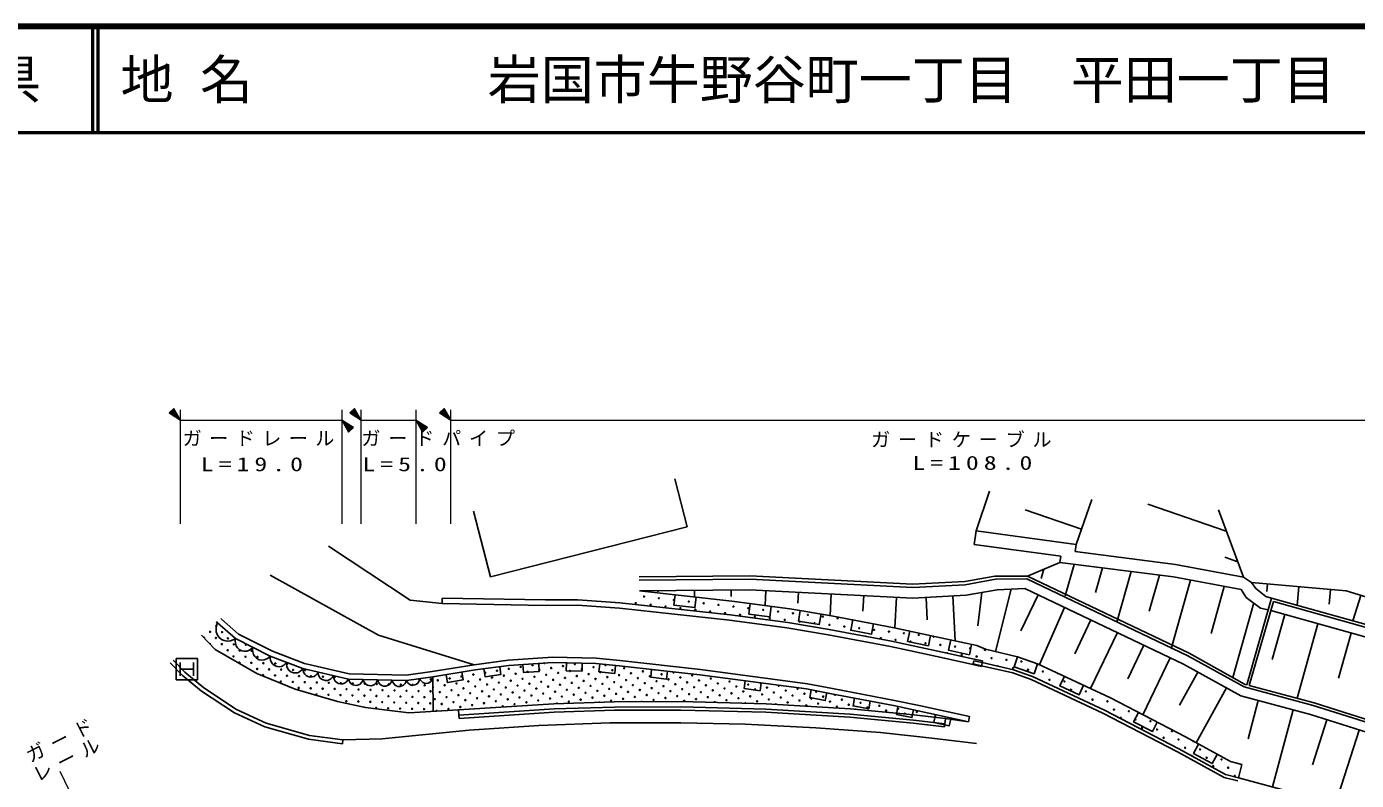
# Model space of a CAD drawing. Units: millimetres, scale not verified. Extents: x 40000 to 680000, y 20000 to 380000.
# Drawn here: x 361518 to 486978, y 308823 to 380000 of the extents above; entities that cross this region are included whole.
import ezdxf
from ezdxf.enums import TextEntityAlignment as Align

# ---------------------------------------------------------------- set-up
doc = ezdxf.new("R2010")
doc.units = ezdxf.units.MM
doc.header["$LTSCALE"] = 1000
for name, color, linetype, lineweight in [('M-BGD', 7, 'Continuous', 25), ('M-BGD-HTXT', 7, 'Continuous', 13), ('M-TTL', 2, 'Continuous', 140), ('M-TTL-LINE', 7, 'Continuous', 50)]:
    doc.layers.add(name, color=color, linetype=linetype, lineweight=lineweight)
doc.layers.add('M-TTL-TXT', color=7, linetype='Continuous')
doc.styles.add('ＭＳ ゴシック', font='')
doc.styles.get('ＭＳ ゴシック').set_extended_font_data('MS Gothic')

# ---------------------------------------------------------------- blocks, each defined once
blk = doc.blocks.new('BUHIN681')
at = {"color": 7, "linetype": 'Continuous', "lineweight": 25}
for p, q in [((-792, -392), (-392, 792)), ((592, -200), (-592, 200)), ((392, -792), (792, 392))]:
    blk.add_line(p, q, dxfattribs=at)
blk.add_lwpolyline([(1267, 627), (627, -1267), (-1267, -627), (-627, 1267)], close=True, dxfattribs=at)
blk = doc.blocks.new('BUHIN1161')
at = {"color": 7, "linetype": 'Continuous', "lineweight": 25}
blk.add_lwpolyline([(642, -655), (744, -458), (795, -254), (814, 15), (751, 236), (650, 438), (451, 641), (251, 746), (31, 813), (-238, 800), (-440, 750), (-642, 655)], dxfattribs=at)
blk = doc.blocks.new('BUHIN1171')
at = {"color": 7, "linetype": 'Continuous', "lineweight": 25}
blk.add_lwpolyline([(633, -527), (706, -342), (733, -155), (726, 87), (650, 279), (540, 450), (344, 613), (156, 689), (-46, 729), (-286, 693), (-461, 630), (-633, 527)], dxfattribs=at)
blk = doc.blocks.new('BUHIN1181')
at = {"color": 7, "linetype": 'Continuous', "lineweight": 25}
blk.add_lwpolyline([(629, -385), (671, -212), (670, -43), (632, 171), (540, 331), (421, 469), (226, 588), (49, 632), (-135, 641), (-343, 578), (-490, 499), (-629, 385)], dxfattribs=at)
blk = doc.blocks.new('BUHIN1191')
at = {"color": 7, "linetype": 'Continuous', "lineweight": 25}
blk.add_lwpolyline([(641, -235), (647, -70), (616, 84), (543, 270), (430, 399), (297, 502), (98, 575), (-70, 582), (-240, 557), (-416, 462), (-536, 363), (-641, 235)], dxfattribs=at)
blk = doc.blocks.new('BUHIN1201')
at = {"color": 7, "linetype": 'Continuous', "lineweight": 25}
blk.add_lwpolyline([(618, -117), (599, 34), (547, 168), (453, 327), (331, 427), (194, 501), (3, 537), (-151, 518), (-301, 470), (-447, 357), (-541, 250), (-618, 117)], dxfattribs=at)
blk = doc.blocks.new('BUHIN562')
at = {"color": 7, "linetype": 'Continuous', "lineweight": 13}
for points in [[(0, 0), (237, -1267), (805, -1006)], [(107, -233), (687, -974), (289, -1156)], [(159, -347), (625, -951), (313, -1094)], [(212, -463), (563, -928), (336, -1032)], [(264, -577), (501, -905), (359, -970)]]:
    blk.add_lwpolyline(points, close=True, dxfattribs=at)
for points in [[(53, -116), (749, -997), (266, -1219), (55, -119)], [(410, -895), (318, -693), (439, -882), (382, -908), (318, -693)]]:
    blk.add_lwpolyline(points, dxfattribs=at)
blk = doc.blocks.new('BUHIN572')
at = {"color": 7, "linetype": 'Continuous', "lineweight": 13}
for points in [[(0, 0), (-237, 1267), (-805, 1006)], [(-107, 233), (-687, 974), (-289, 1156)], [(-159, 347), (-625, 951), (-313, 1094)], [(-212, 463), (-563, 928), (-336, 1032)], [(-264, 577), (-501, 905), (-359, 970)]]:
    blk.add_lwpolyline(points, close=True, dxfattribs=at)
for points in [[(-53, 116), (-749, 997), (-266, 1219), (-55, 119)], [(-410, 895), (-318, 693), (-439, 882), (-382, 908), (-318, 693)]]:
    blk.add_lwpolyline(points, dxfattribs=at)

msp = doc.modelspace()

# ---------------------------------------------------------------- linework, layer by layer
at = {"layer": 'M-BGD'}
for p, q in [((422676, 337288), (423829, 332762)), ((451091, 332398), (452360, 336147)), ((462011, 335350), (460543, 331106)), ((405270, 328036), (403687, 334255)), ((461038, 332537), (455721, 334377)), ((474706, 332355), (467313, 334912)), ((476317, 328022), (473960, 334364)), ((423829, 332762), (405270, 328036)), ((451091, 332398), (450915, 331110)), ((451091, 332398), (460543, 331106)), ((390001, 330929), (397694, 325850)), ((450915, 331110), (459086, 329993)), ((459008, 329395), (459086, 329993)), ((460543, 331106), (460453, 330422)), ((460453, 330422), (469921, 329220)), ((459008, 329395), (455938, 328114)), ((457473, 328755), (457229, 327883)), ((459008, 329395), (469735, 328034)), ((460349, 329225), (459513, 326238)), ((463030, 328885), (462378, 326554)), ((469921, 329220), (476317, 328022)), ((475780, 329466), (474563, 329887)), ((394721, 322541), (384502, 328199)), ((419319, 328038), (429758, 328127)), ((419322, 327738), (429751, 327827)), ((429751, 327827), (445117, 327041)), ((429758, 328127), (445117, 327342)), ((445117, 327342), (450023, 327596)), ((450023, 327596), (452865, 328111)), ((450058, 327297), (452919, 327816)), ((455938, 328114), (452865, 328111)), ((455887, 327861), (452919, 327816)), ((471074, 320601), (455887, 327861)), ((471188, 320823), (455938, 328114)), ((465712, 328545), (464373, 323760)), ((468394, 328204), (467440, 324795)), ((471325, 327736), (469505, 321234)), ((469735, 328034), (476096, 326842)), ((476317, 328022), (477096, 327506)), ((477096, 327506), (477475, 326935)), ((477096, 327506), (486006, 326721)), ((419330, 326738), (429730, 326827)), ((419330, 326738), (428048, 325758)), ((421063, 326753), (421064, 326627)), ((424530, 326783), (424535, 326153)), ((427997, 326812), (428002, 326183)), ((445117, 326040), (429730, 326827)), ((431269, 326748), (431196, 325333)), ((434346, 326591), (434294, 325574)), ((437424, 326434), (437319, 324381)), ((440501, 326276), (440425, 324795)), ((445117, 327041), (450058, 327297)), ((445117, 326040), (450173, 326302)), ((448909, 326237), (449128, 322006)), ((453097, 326832), (450173, 326302)), ((451635, 326567), (451252, 323411)), ((454400, 326892), (452926, 320987)), ((453097, 326832), (455703, 326952)), ((456949, 326356), (455322, 322952)), ((455703, 326952), (470661, 319801)), ((474506, 327140), (473266, 322710)), ((476589, 326100), (476096, 326842)), ((477475, 326935), (478445, 326204)), ((478445, 326204), (478963, 326031)), ((478581, 327375), (478518, 326666)), ((481551, 327114), (481396, 325350)), ((484521, 326852), (484399, 325460)), ((486006, 326721), (494306, 324186)), ((487390, 326298), (486651, 323879)), ((397694, 325850), (400726, 325525)), ((400735, 326045), (400726, 325525)), ((410468, 325350), (400726, 325525)), ((410467, 325870), (400735, 326045)), ((410467, 325870), (413512, 325877)), ((410468, 325350), (413494, 325357)), ((413494, 325357), (417449, 325077)), ((413512, 325877), (417495, 325595)), ((417449, 325077), (427828, 323951)), ((417495, 325595), (427891, 324467)), ((428048, 325758), (433519, 325020)), ((433519, 325020), (437450, 324359)), ((443578, 326119), (443431, 323229)), ((446381, 326106), (446491, 323978)), ((459442, 325164), (457065, 319763)), ((477287, 325575), (475315, 318534)), ((477926, 325093), (476589, 326100)), ((479141, 325722), (476875, 317777)), ((478653, 324924), (477926, 325093)), ((478653, 324924), (478963, 326031)), ((478963, 326031), (491516, 322517)), ((479141, 325722), (491443, 322278)), ((379457, 323784), (379543, 323690)), ((379543, 323690), (381240, 322221)), ((379893, 324049), (379834, 324114)), ((381521, 322639), (379893, 324049)), ((427828, 323951), (433247, 323220)), ((427891, 324467), (433325, 323734)), ((433325, 323734), (437221, 323079)), ((437450, 324359), (443365, 323243)), ((461935, 323972), (460414, 320790)), ((478653, 324924), (476633, 317841)), ((478894, 324856), (491182, 321417)), ((480219, 324485), (479031, 320242)), ((379299, 321180), (378024, 322530)), ((384714, 321018), (381521, 322639)), ((403751, 319743), (394721, 322541)), ((433247, 323220), (437130, 322567)), ((437130, 322567), (443007, 321459)), ((437221, 323079), (443109, 321968)), ((443365, 323243), (448222, 322206)), ((464428, 322780), (461901, 317495)), ((483352, 323609), (481383, 316577)), ((486484, 322732), (485297, 318491)), ((383250, 318910), (379299, 321180)), ((381240, 322221), (384511, 320561)), ((443007, 321459), (447829, 320429)), ((443109, 321968), (447941, 320937)), ((448222, 322206), (451181, 321552)), ((451181, 321552), (451974, 321208)), ((451974, 321208), (454996, 320507)), ((466921, 321589), (465403, 318412)), ((375052, 319930), (376177, 318792)), ((375339, 320181), (376447, 319059)), ((384511, 320561), (387583, 319375)), ((387729, 319855), (384714, 321018)), ((406953, 320175), (403751, 319743)), ((411154, 320446), (406953, 320175)), ((411166, 319946), (407003, 319677)), ((415257, 320368), (411154, 320446)), ((415227, 319869), (411166, 319946)), ((417487, 320140), (415257, 320368)), ((425086, 319296), (417487, 320140)), ((447829, 320429), (450788, 319775)), ((447941, 320937), (450900, 320283)), ((450812, 319836), (450875, 320120)), ((450875, 320120), (451680, 319942)), ((451715, 320102), (450900, 320283)), ((451715, 320102), (451603, 319594)), ((451680, 319942), (454633, 319257)), ((454996, 320507), (456904, 319839)), ((469414, 320397), (466843, 315017)), ((476404, 317644), (471074, 320601)), ((476498, 317878), (471188, 320823)), ((376204, 318767), (378021, 317250)), ((376447, 319059), (378249, 317555)), ((386858, 317429), (383250, 318910)), ((387583, 319375), (391900, 318394)), ((391962, 318893), (387729, 319855)), ((397333, 318758), (391962, 318893)), ((399784, 319098), (397333, 318758)), ((403751, 319743), (399784, 319098)), ((403825, 319249), (399853, 318603)), ((407003, 319677), (403825, 319249)), ((417436, 319643), (415227, 319869)), ((425025, 318799), (417436, 319643)), ((435111, 317464), (425025, 318799)), ((435192, 317958), (425086, 319296)), ((450788, 319775), (451603, 319594)), ((451617, 319658), (450812, 319836)), ((451612, 319649), (454549, 318969)), ((454549, 318969), (456298, 318356)), ((454633, 319257), (456412, 318634)), ((456904, 319839), (463774, 316616)), ((472012, 319051), (470275, 315920)), ((476064, 316803), (470661, 319801)), ((378249, 317555), (381309, 315531)), ((390850, 316271), (386858, 317429)), ((391900, 318394), (397361, 318257)), ((399853, 318603), (397361, 318257)), ((399853, 318603), (399871, 315347)), ((437441, 317008), (435111, 317464)), ((437537, 317499), (435192, 317958)), ((443394, 316373), (437537, 317499)), ((456298, 318356), (463065, 315181)), ((456412, 318634), (463198, 315450)), ((474713, 317552), (471845, 312383)), ((482912, 315911), (476404, 317644)), ((476633, 317841), (476498, 317878)), ((482982, 316151), (476875, 317777)), ((378021, 317250), (381124, 315198)), ((393478, 315717), (390850, 316271)), ((416959, 316241), (411263, 316070)), ((423264, 316271), (416959, 316241)), ((431279, 316060), (423264, 316271)), ((443300, 315882), (437441, 317008)), ((445728, 315884), (443394, 316373)), ((463774, 316616), (470838, 312936)), ((482659, 315047), (476064, 316803)), ((477713, 316364), (476752, 312756)), ((381124, 315198), (383994, 313884)), ((381309, 315531), (384126, 314241)), ((397584, 315220), (393478, 315717)), ((402276, 315480), (397584, 315220)), ((411263, 316070), (402276, 315480)), ((402309, 314981), (402276, 315480)), ((411287, 315571), (402309, 314981)), ((402329, 314682), (402309, 314981)), ((411301, 315271), (402329, 314682)), ((416968, 315741), (411287, 315571)), ((416973, 315441), (411301, 315271)), ((423258, 315771), (416968, 315741)), ((423255, 315471), (416973, 315441)), ((431245, 315260), (423255, 315471)), ((431258, 315560), (423258, 315771)), ((439178, 314781), (431245, 315260)), ((439202, 315080), (431258, 315560)), ((439240, 315579), (431279, 316060)), ((445184, 314519), (439202, 315080)), ((445236, 315016), (439240, 315579)), ((445626, 315394), (443300, 315882)), ((448220, 314665), (445236, 315016)), ((450368, 314361), (445626, 315394)), ((450475, 314849), (445728, 315884)), ((463065, 315181), (470084, 311525)), ((463198, 315450), (470225, 311790)), ((481010, 315486), (479072, 308208)), ((504083, 308207), (482659, 315047)), ((504361, 309063), (482912, 315911)), ((504439, 309300), (482982, 316151)), ((383994, 313884), (388118, 312707)), ((384126, 314241), (388195, 313080)), ((403272, 313571), (409840, 314005)), ((409840, 314005), (416545, 314247)), ((416545, 314247), (423230, 314267)), ((423230, 314267), (429313, 314143)), ((429313, 314143), (435989, 313779)), ((435989, 313779), (442080, 313336)), ((445152, 314221), (439178, 314781)), ((448126, 313870), (445152, 314221)), ((448162, 314168), (445184, 314519)), ((448220, 314665), (448126, 313870)), ((450368, 314361), (448220, 314665)), ((450475, 314849), (450368, 314361)), ((484189, 314558), (482826, 310288)), ((388118, 312707), (391332, 312289)), ((388195, 313080), (391353, 312670)), ((391353, 312670), (391332, 312289)), ((391353, 312670), (395060, 312746)), ((395060, 312746), (403272, 313571)), ((442080, 313336), (446910, 312820)), ((446910, 312820), (451142, 312317)), ((470838, 312936), (475096, 310598)), ((487250, 313581), (485020, 306598)), ((470084, 311525), (474511, 309094)), ((470225, 311790), (474621, 309376)), ((475096, 310598), (476161, 310338)), ((476161, 310338), (475852, 309075)), ((474511, 309094), (475781, 308784)), ((474621, 309376), (475852, 309075)), ((475852, 309075), (484849, 306652))]:
    msp.add_line(p, q, dxfattribs=at)
for points in [[(422695, 326360), (422583, 325366), (424571, 325143), (424683, 326136)], [(429793, 325523), (429659, 324532), (431641, 324264), (431775, 325255)], [(379543, 323690), (379438, 323440), (379396, 323186), (379400, 322856), (379499, 322593), (379643, 322357), (379906, 322129), (380160, 322020), (380435, 321960), (380762, 322003), (381003, 322084), (381240, 322221)], [(379457, 323784), (379450, 323771), (379446, 323757), (379444, 323738), (379447, 323723), (379454, 323709), (379467, 323694), (379481, 323686), (379496, 323681), (379515, 323681), (379529, 323684), (379543, 323690)], [(434498, 324855), (434332, 323869), (436305, 323538), (436471, 324524)], [(439457, 323980), (439272, 322997), (441237, 322626), (441423, 323608)], [(444848, 322926), (444640, 321948), (446596, 321531), (446804, 322509)], [(448725, 322095), (448509, 321119), (450462, 320687), (450678, 321663)], [(455006, 320504), (454676, 319560), (456563, 318899), (456894, 319842)], [(401099, 318805), (401219, 318065), (402699, 318306), (402579, 319046)], [(404671, 319363), (404771, 318619), (406257, 318820), (406157, 319563)], [(408336, 319763), (408384, 319015), (409881, 319111), (409833, 319860)], [(412446, 319921), (412432, 319172), (413932, 319143), (413946, 319893)], [(415585, 319832), (415509, 319086), (417001, 318933), (417078, 319680)], [(420485, 319304), (420402, 318559), (421893, 318393), (421976, 319138)], [(429325, 318230), (429226, 317487), (430713, 317290), (430812, 318033)], [(459434, 318652), (459009, 317747), (460820, 316897), (461245, 317803)], [(435540, 317380), (435396, 316644), (436868, 316356), (437012, 317092)], [(439634, 316586), (439492, 315850), (440965, 315567), (441107, 316303)], [(443728, 315792), (443575, 315058), (445043, 314750), (445197, 315484)], [(447264, 315037), (447104, 314304), (448570, 313985), (448730, 314718)], [(466419, 315238), (465957, 314351), (467731, 313427), (468193, 314314)], [(472091, 312249), (471609, 311372), (473363, 310409), (473844, 311286)]]:
    msp.add_lwpolyline(points, dxfattribs=at)
for centre in [(419771, 326185), (418990, 325562), (420395, 325404), (421177, 326027), (421800, 325246), (422582, 325869), (423206, 325088), (423987, 325711), (424611, 324930), (425393, 325553), (426798, 325395), (428203, 325237), (429609, 325079), (431014, 324921), (426016, 324772), (427422, 324614), (428827, 324456), (430232, 324298), (431638, 324140), (432420, 324763), (433043, 323982), (433825, 324605), (434449, 323824), (435230, 324447), (435854, 323666), (436636, 324289), (438041, 324131), (378831, 322850), (379411, 323401), (379962, 322821), (437259, 323508), (438665, 323350), (440070, 323192), (441475, 323034), (442881, 322876), (444286, 322718), (445691, 322560), (379383, 322270), (379934, 321690), (380514, 322241), (381065, 321662), (382196, 321633), (442099, 322252), (443504, 322094), (444910, 321936), (446315, 321778), (447720, 321620), (449126, 321462), (450531, 321304), (451937, 321146), (380485, 321110), (381036, 320531), (381588, 319951), (381616, 321082), (382167, 320502), (382719, 319922), (382747, 321054), (383299, 320474), (383850, 319894), (384430, 320445), (449750, 320680), (451155, 320522), (452560, 320364), (453966, 320206), (455371, 320048), (383270, 319343), (383821, 318763), (384401, 319314), (384952, 318735), (384981, 319866), (385532, 319286), (386083, 318706), (386112, 319837), (386663, 319257), (387214, 318678), (387794, 319229), (388345, 318649), (389476, 318621), (402545, 318635), (403662, 318817), (404779, 318998), (405895, 319180), (406545, 318712), (407012, 319361), (407661, 318894), (408129, 319543), (408778, 319075), (409246, 319724), (409895, 319257), (410544, 318789), (411011, 319438), (411661, 318971), (412128, 319620), (412777, 319152), (413245, 319801), (413426, 318685), (413894, 319334), (414543, 318866), (415011, 319515), (415660, 319048), (416127, 319697), (416777, 319229), (417426, 318762), (417893, 319411), (418542, 318943), (419659, 319125), (420308, 318657), (421425, 318839), (422542, 319020), (424307, 318734), (454589, 319425), (455995, 319266), (457400, 319108), (385504, 318155), (386635, 318126), (387186, 317547), (387766, 318098), (388317, 317518), (388897, 318069), (389448, 317490), (390028, 318041), (390579, 317461), (390607, 318592), (391159, 318013), (391710, 317433), (392290, 317984), (392841, 317404), (393421, 317956), (393972, 317376), (394552, 317927), (395683, 317899), (396814, 317870), (397945, 317842), (399076, 317813), (399656, 318365), (400312, 318272), (400961, 317805), (401429, 318454), (402078, 317986), (402727, 317519), (403194, 318168), (403844, 317700), (404311, 318349), (404960, 317882), (405428, 318531), (405609, 317414), (406077, 318063), (406726, 317596), (407194, 318245), (407843, 317777), (408310, 318426), (408960, 317959), (409427, 318608), (409609, 317491), (410076, 318140), (410725, 317672), (411193, 318322), (411842, 317854), (412310, 318503), (412491, 317386), (412959, 318035), (413608, 317568), (414076, 318217), (414725, 317749), (415192, 318399), (415841, 317931), (416309, 318580), (416490, 317463), (416958, 318112), (417607, 317645), (418075, 318294), (418724, 317826), (419191, 318475), (419841, 318008), (420490, 317540), (420957, 318189), (421606, 317722), (422074, 318371), (422723, 317903), (423191, 318552), (423372, 317436), (423840, 318085), (424489, 317617), (424957, 318266), (425606, 317799), (426073, 318448), (426722, 317980), (427372, 317513), (427839, 318162), (428488, 317694), (429605, 317876), (430254, 317408), (431371, 317590), (434253, 317485), (458024, 318327), (459429, 318169), (460053, 317387), (388868, 316938), (389999, 316910), (391130, 316882), (391682, 316302), (392261, 316853), (392813, 316273), (393392, 316825), (393944, 316245), (394523, 316796), (395075, 316216), (395103, 317347), (395654, 316768), (396206, 316188), (396234, 317319), (396785, 316739), (397337, 316160), (397365, 317291), (397916, 316711), (398468, 316131), (398496, 317262), (399047, 316682), (399627, 317234), (400026, 316506), (400493, 317156), (401143, 316688), (401610, 317337), (401792, 316220), (402259, 316869), (402908, 316402), (403376, 317051), (404025, 316583), (404493, 317232), (404674, 316116), (405142, 316765), (405791, 316297), (406259, 316946), (406908, 316479), (407375, 317128), (408024, 316660), (408492, 317309), (408673, 316193), (409141, 316842), (409790, 316374), (410258, 317023), (410907, 316556), (411374, 317205), (412024, 316737), (412673, 316270), (413140, 316919), (413789, 316451), (414257, 317100), (414906, 316633), (415374, 317282), (416023, 316814), (416672, 316347), (417140, 316996), (417789, 316528), (418256, 317177), (418905, 316710), (419373, 317359), (420022, 316891), (420671, 316424), (421139, 317073), (421788, 316605), (422256, 317254), (422905, 316787), (423554, 316319), (424021, 316968), (424670, 316501), (425138, 317150), (425787, 316682), (426255, 317331), (426904, 316864), (427553, 316396), (428021, 317045), (428670, 316578), (429137, 317227), (429786, 316759), (430436, 316291), (430903, 316941), (431552, 316473), (432020, 317122), (432669, 316654), (433137, 317304), (433318, 316187), (433786, 316836), (434435, 316368), (434902, 317017), (435552, 316550), (436019, 317199), (436668, 316731), (437317, 316264), (438434, 316445), (440200, 316159), (461458, 317229), (462082, 316447), (463487, 316289), (394495, 315665), (395626, 315637), (396757, 315608), (397888, 315580), (399019, 315551), (399599, 316103), (400675, 316039), (401324, 315571), (402441, 315753), (403557, 315934), (406440, 315830), (407557, 316011), (435084, 315901), (436201, 316082), (437967, 315796), (439083, 315978), (440849, 315692), (441966, 315873), (442615, 315406), (443732, 315587), (445497, 315301), (464111, 315508), (465516, 315350), (464734, 314726), (466140, 314568), (466763, 313786), (467545, 314410), (468169, 313628), (468792, 312847), (469574, 313470), (470198, 312689), (470822, 311907), (472227, 311749), (472851, 310967), (473474, 310186), (474256, 310809), (474880, 310028), (475503, 309246)]:
    msp.add_circle(centre, 49.8, dxfattribs=at)
for centre, start, end in [((439446, 323973), 159.41407, 359.18518), ((440694, 322410), 5.6315, 153.00396), ((447097, 322402), 105.88944, 50.01041), ((378252, 322298), 306.64446, 140.07915), ((378803, 321719), 303.43932, 143.28429), ((379354, 321139), 340.08455, 140.14185), ((448344, 320838), 358.48245, 156.56123), ((410362, 319906), 197.74269, 349.64388), ((420776, 319306), 217.01401, 310.29947), ((453184, 319583), 358.79547, 155.09344), ((456776, 319890), 167.93562, 333.42572), ((458805, 318950), 158.60976, 331.12793), ((398525, 318393), 157.95904, 37.86631), ((399844, 317623), 286.83554, 73.812), ((430722, 318057), 186.38262, 338.53333), ((432487, 317771), 119.21037, 45.70558), ((456618, 318485), 46.43241, 83.30678), ((458647, 317545), 21.64335, 108.09583), ((460834, 318011), 171.47839, 318.2593), ((390551, 316330), 16.64285, 131.02972), ((415555, 316165), 45.11788, 138.32107), ((419555, 316242), 13.53428, 166.9965), ((426436, 316214), 325.32287, 211.66425), ((429319, 316110), 0.24961, 176.73751), ((437785, 316913), 134.1274, 24.10525), ((439551, 316627), 197.90092, 320.33172), ((460676, 316605), 5.44282, 124.29636), ((462863, 317071), 185.29657, 304.44112), ((393364, 315694), 55.99337, 100.16251), ((400207, 315390), 333.99679, 212.34757), ((405323, 315648), 43.79592, 143.72145), ((411556, 316088), 351.41774, 192.02121), ((432201, 316005), 355.1725, 177.91064), ((439732, 315510), 21.3851, 147.90236), ((444381, 315120), 327.62758, 201.65989), ((447263, 315015), 141.48104, 13.92382), ((462705, 315666), 351.64515, 138.09404), ((471603, 312531), 165.65397, 316.80692), ((471445, 311125), 326.05822, 156.409)]:
    msp.add_arc(centre, 49.8, start, end, dxfattribs=at)
at = {"layer": 'M-BGD-HTXT'}
for p, q in [((376046, 333065), (376046, 343829)), ((391262, 343829), (391262, 333065)), ((393088, 333065), (393088, 343829)), ((398252, 343829), (398252, 333065)), ((401554, 333065), (401554, 343829)), ((376046, 342829), (391262, 342829)), ((393088, 342829), (398252, 342829)), ((401554, 342829), (499000, 342829)), ((364652, 309688), (372218, 294255))]:
    msp.add_line(p, q, dxfattribs=at)
at = {"layer": 'M-TTL'}
msp.add_line((680000, 380000), (40000, 380000), dxfattribs=at)
at = {"layer": 'M-TTL-LINE'}
for p, q in [((367750, 380000), (367750, 370000)), ((368250, 380000), (368250, 370000)), ((40000, 370000), (680000, 370000))]:
    msp.add_line(p, q, dxfattribs=at)

# ---------------------------------------------------------------- block references
at = {"layer": 'M-BGD', "rotation": 198.66948}
for name, p in [('BUHIN1161', (382058, 321806)), ('BUHIN1161', (383693, 320976)), ('BUHIN681', (376631, 319321)), ('BUHIN1171', (385279, 320265)), ('BUHIN1171', (386815, 319672)), ('BUHIN1181', (388302, 319212)), ('BUHIN1181', (389741, 318885)), ('BUHIN1181', (391180, 318558)), ('BUHIN1191', (392582, 318377)), ('BUHIN1191', (393948, 318343)), ('BUHIN1191', (395313, 318308)), ('BUHIN1191', (396678, 318274)), ('BUHIN1201', (399230, 318516)), ('BUHIN1201', (397984, 318343))]:
    msp.add_blockref(name, p, dxfattribs=at)
at = {"layer": 'M-BGD-HTXT', "rotation": 198.66948}
for name, p in [('BUHIN562', (376046, 342829)), ('BUHIN562', (393088, 342829)), ('BUHIN562', (401554, 342829)), ('BUHIN572', (391262, 342829)), ('BUHIN572', (398252, 342829))]:
    msp.add_blockref(name, p, dxfattribs=at)

# ---------------------------------------------------------------- texts
at = {"layer": 'M-BGD-HTXT', "char_height": 1320, "attachment_point": 7, "style": 'ＭＳ ゴシック'}
for s, insert in [('\\T1.39;ガードレール', (376242, 340386)), ('\\T1.41;ガードパイプ\\~', (393102, 340386)), ('\\T1.41;ガードケーブル\\~', (441188, 340267)), ('\\T1.39;\\W1.35;L=19.0', (377954, 337996)), ('\\T1.39;\\W1.35;L=5.0', (393201, 337996)), ('\\T1.39;\\W1.35;L=108.0', (445080, 338126))]:
    msp.add_mtext(s, dxfattribs=dict(at, insert=insert))
at = {"layer": 'M-BGD-HTXT', "char_height": 1320, "attachment_point": 7, "rotation": 27, "style": 'ＭＳ ゴシック'}
for s, insert in [('\\T1.39;ガード', (361906, 310409)), ('\\T1.39;レール', (362557, 308617))]:
    msp.add_mtext(s, dxfattribs=dict(at, insert=insert))
at = {"layer": 'M-TTL-TXT', "style": 'ＭＳ ゴシック'}
msp.add_text('山\u3000口\u3000県', height=3666, dxfattribs=at).set_placement((350375, 375000), align=Align.MIDDLE_CENTER)
for s, p in [('地 名', (370380, 375000)), ('岩国市牛野谷町一丁目\u3000平田一丁目', (405024, 375000))]:
    msp.add_text(s, height=3666, dxfattribs=at).set_placement(p, align=Align.MIDDLE_LEFT)

doc.saveas('drawing.dxf')
